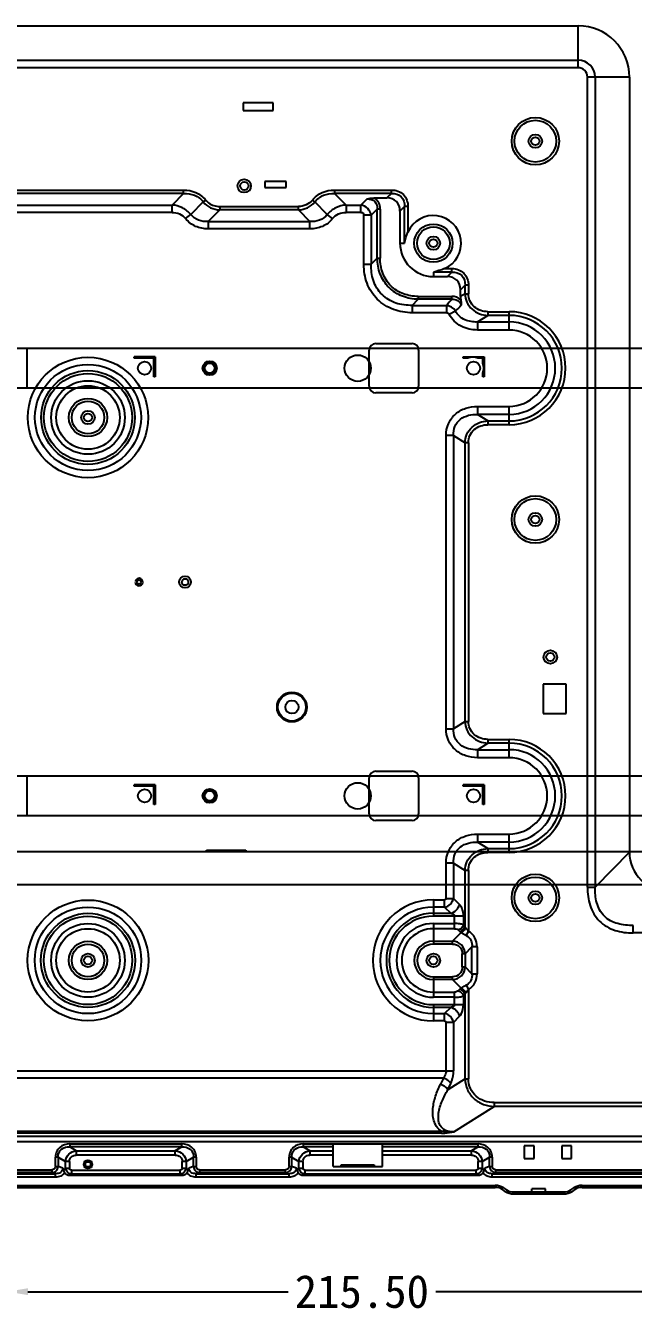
# Model space of a CAD drawing. Header units: millimetres. Extents: x 7835 to 8931, y -815 to 22.
# Drawn here: x 8412.4 to 8597, y -685 to -293.6 of the extents above; entities that cross this region are included whole.
import ezdxf

# ---------------------------------------------------------------- set-up
doc = ezdxf.new("R2010")
doc.units = ezdxf.units.MM
doc.header["$LTSCALE"] = 46.255
doc.header["$PDMODE"] = 3
doc.header["$PDSIZE"] = 0.3125
doc.layers.get('0').update_dxf_attribs({"linetype": 'CONTINUOUS'})
doc.layers.get('Defpoints').update_dxf_attribs({"linetype": 'CONTINUOUS'})
doc.styles.get("Standard").update_dxf_attribs({"font": 'simfang.ttf'})
doc.dimstyles.new('001', dxfattribs={"dimscale": 2.5, "dimtxt": 4, "dimasz": 2.5, "dimexe": 1, "dimexo": 1, "dimgap": 0.5, "dimtad": 0, "dimzin": 0, "dimdsep": 46, "dimtxsty": 'Standard', "dimcen": 0, "dimclrd": 2, "dimclre": 2, "dimclrt": 5, "dimadec": 0, "dimazin": 0, "dimtp": 0.01, "dimtm": 0.01, "dimtfac": 1, "dimtofl": 0, "dimtmove": 0, "dimatfit": 3, "dimldrblk": 'CLOSED', "dimfxl": 1, "dimtolj": 1, "dimtzin": 0, "dimarcsym": 0})

# ---------------------------------------------------------------- blocks, each defined once
blk = doc.blocks.new('A$C61f20c2e')
at = {"color": 3, "linetype": 'Continuous'}
for p, q in [((932.5, 13.5), (473.5, 13.5)), ((495.5, 1.5), (495.5, 13.5)), ((599.5, 2), (599.5, 13)), ((601.5, 15), (612.5, 15)), ((614.5, 13), (614.5, 2)), ((473.5, 1.5), (932, 1.5)), ((612.5, 0), (601.5, 0))]:
    blk.add_line(p, q, dxfattribs=at)
blk.add_circle((551, 7.5), 2.15, dxfattribs=at)
for centre, start, end in [((601.5, 13), 90, 180), ((612.5, 13), 0, 90), ((601.5, 2), 180, 270), ((612.5, 2), 270, 0)]:
    blk.add_arc(centre, 2, start, end, dxfattribs=at)
blk = doc.blocks.new('001')
at = {"color": 1, "linetype": 'Continuous'}
for p, q in [((7927.68, -110.82), (8838.88, -110.82)), ((7927.68, -120.82), (8838.88, -120.82))]:
    blk.add_line(p, q, dxfattribs=at)
blk = doc.blocks.new('*D431')
at = {"color": 2, "lineweight": -2, "transparency": 16777216}
for p, q in [((8406.78, -542.12), (8406.78, -680.92)), ((8622.28, -542.12), (8622.28, -680.92)), ((8413.03, -678.42), (8492.08, -678.42)), ((8616.03, -678.42), (8536.98, -678.42))]:
    blk.add_line(p, q, dxfattribs=at)
at = {"color": 2, "transparency": 16777216}
for points in [[(8413.03, -677.38), (8413.03, -679.46), (8406.78, -678.42)], [(8616.03, -677.38), (8616.03, -679.46), (8622.28, -678.42)]]:
    blk.add_solid(points, dxfattribs=at)
at = {"layer": 'Defpoints', "color": 0, "transparency": 16777216}
for p in [(8406.78, -539.62), (8622.28, -539.62), (8406.78, -678.42)]:
    blk.add_point(p, dxfattribs=at)
at = {"color": 5, "transparency": 16777216, "insert": (8514.53, -678.42), "char_height": 10, "attachment_point": 5}
blk.add_mtext('\\A1;215.50', dxfattribs=at)
blk = doc.blocks.new('_CLOSED')
at = {"color": 0, "linetype": 'ByBlock'}
for p, q in [((0, 0), (-1, 0.167)), ((-1, 0.167), (-1, -0.167)), ((-1, -0.167), (0, 0)), ((-1, 0), (0, 0))]:
    blk.add_line(p, q, dxfattribs=at)

msp = doc.modelspace()

# ---------------------------------------------------------------- linework, layer by layer
at = {"color": 7, "linetype": 'Continuous'}
for p, q in [((8186.275, -293.637), (8580.275, -293.637)), ((8580.275, -306.38), (8580.275, -293.637)), ((8186.275, -304.084), (8580.275, -304.084)), ((8580.275, -306.38), (8186.275, -306.38)), ((8595.858, -309.22), (8583.116, -309.22)), ((8583.116, -555.492), (8583.116, -309.224)), ((8585.411, -309.22), (8585.411, -555.492)), ((8595.858, -309.22), (8595.858, -544.871)), ((8487.575, -317.02), (8478.475, -317.02)), ((8478.475, -317.02), (8478.475, -319.42)), ((8478.475, -319.42), (8487.575, -319.42)), ((8487.575, -319.42), (8487.575, -317.02)), ((8306.217, -343.562), (8460.334, -343.562)), ((8460.334, -344.601), (8460.334, -343.562)), ((8491.525, -341.02), (8485.025, -341.02)), ((8485.025, -341.02), (8485.025, -342.82)), ((8485.025, -342.82), (8491.525, -342.82)), ((8491.525, -342.82), (8491.525, -341.02)), ((8506.217, -343.562), (8523.524, -343.562)), ((8506.217, -343.562), (8506.217, -344.601)), ((8523.524, -344.601), (8523.524, -343.562)), ((8460.334, -344.601), (8306.217, -344.601)), ((8309.738, -348.123), (8456.812, -348.123)), ((8460.334, -344.601), (8456.812, -348.123)), ((8456.812, -350.375), (8456.812, -348.123)), ((8466.33, -347.199), (8462.524, -351.005)), ((8466.33, -347.199), (8467.064, -346.624)), ((8500.221, -347.199), (8499.486, -346.624)), ((8504.027, -351.005), (8500.221, -347.199)), ((8523.524, -344.601), (8506.217, -344.601)), ((8509.738, -348.123), (8506.217, -344.601)), ((8509.738, -348.123), (8514.255, -348.123)), ((8509.738, -348.123), (8509.738, -350.375)), ((8516.102, -346.275), (8514.255, -348.123)), ((8514.255, -350.375), (8514.255, -348.123)), ((8518.29, -345.987), (8522.138, -345.987)), ((8523.524, -344.601), (8522.138, -345.987)), ((8456.812, -350.375), (8309.738, -350.375)), ((8460.933, -352.25), (8462.524, -351.005)), ((8467.8, -353.123), (8471.322, -349.601)), ((8471.322, -348.562), (8495.229, -348.562)), ((8471.322, -348.562), (8471.322, -349.601)), ((8495.229, -349.601), (8471.322, -349.601)), ((8495.229, -349.601), (8495.229, -348.562)), ((8495.229, -349.601), (8498.75, -353.123)), ((8505.618, -352.25), (8504.027, -351.005)), ((8514.255, -350.375), (8509.738, -350.375)), ((8517.372, -351.241), (8515.121, -351.241)), ((8515.121, -366.152), (8515.121, -351.241)), ((8517.372, -351.241), (8519.22, -349.393)), ((8517.372, -351.241), (8517.372, -366.152)), ((8520.086, -349.393), (8519.22, -349.393)), ((8519.22, -364.305), (8519.22, -349.393)), ((8520.086, -349.393), (8520.086, -364.305)), ((8526.122, -349.97), (8527.507, -348.585)), ((8526.122, -349.97), (8526.122, -359.72)), ((8528.547, -348.585), (8527.507, -348.585)), ((8527.507, -359.72), (8527.507, -348.585)), ((8528.547, -348.585), (8528.547, -356.375)), ((8467.8, -353.123), (8498.75, -353.123)), ((8467.8, -353.123), (8467.8, -355.375)), ((8498.75, -355.375), (8467.8, -355.375)), ((8498.75, -355.375), (8498.75, -353.123)), ((8526.122, -359.72), (8527.507, -359.72)), ((8515.121, -366.152), (8517.372, -366.152)), ((8519.22, -364.305), (8517.372, -366.152)), ((8519.22, -364.305), (8520.086, -364.305)), ((8539.62, -367.449), (8541.911, -367.449)), ((8541.911, -368.488), (8541.911, -367.449)), ((8541.911, -368.488), (8536.275, -368.488)), ((8536.275, -368.488), (8536.275, -369.873)), ((8536.275, -369.873), (8540.525, -369.873)), ((8541.911, -368.488), (8540.525, -369.873)), ((8544.509, -373.857), (8545.894, -372.472)), ((8544.509, -375.952), (8544.509, -373.857)), ((8545.894, -375.078), (8544.509, -375.952)), ((8546.933, -372.472), (8545.894, -372.472)), ((8545.894, -375.078), (8545.894, -372.472)), ((8545.894, -375.078), (8546.933, -375.078)), ((8546.933, -372.472), (8546.933, -375.078)), ((8529.843, -378.623), (8531.691, -376.775)), ((8529.843, -378.623), (8540.313, -378.623)), ((8529.843, -378.623), (8529.843, -380.875)), ((8531.691, -375.909), (8541.841, -375.909)), ((8531.691, -375.909), (8531.691, -376.775)), ((8541.841, -376.775), (8531.691, -376.775)), ((8540.313, -380.875), (8540.313, -378.623)), ((8541.841, -376.775), (8541.841, -375.909)), ((8540.313, -380.875), (8529.843, -380.875)), ((8541.077, -381.325), (8542.986, -380.337)), ((8549.693, -383.677), (8552.868, -381.675)), ((8552.868, -380.548), (8559.275, -380.548)), ((8552.868, -380.548), (8552.868, -381.675)), ((8559.275, -381.675), (8552.868, -381.675)), ((8559.275, -386.12), (8559.275, -380.548)), ((8549.693, -383.677), (8559.275, -383.677)), ((8549.693, -383.677), (8549.693, -386.12)), ((8559.275, -386.12), (8549.693, -386.12)), ((8451.675, -394.32), (8445.275, -394.32)), ((8445.275, -394.72), (8445.275, -394.32)), ((8451.275, -394.72), (8445.275, -394.72)), ((8451.275, -400.32), (8451.275, -394.32)), ((8451.675, -394.32), (8451.675, -400.32)), ((8545.275, -394.32), (8551.675, -394.32)), ((8545.275, -394.72), (8545.275, -394.32)), ((8546.748, -394.72), (8545.275, -394.72)), ((8551.275, -394.72), (8549.803, -394.72)), ((8551.275, -396.193), (8551.275, -394.32)), ((8551.675, -394.32), (8551.675, -400.32)), ((8451.675, -400.32), (8451.275, -400.32)), ((8551.275, -400.32), (8551.275, -399.247)), ((8551.675, -400.32), (8551.275, -400.32)), ((8549.693, -409.319), (8559.275, -409.319)), ((8549.693, -409.319), (8549.693, -411.763)), ((8559.275, -414.892), (8559.275, -409.319)), ((8559.275, -411.763), (8549.693, -411.763)), ((8552.868, -413.764), (8549.693, -411.763)), ((8552.868, -413.764), (8559.275, -413.764)), ((8552.868, -413.764), (8552.868, -414.892)), ((8542.372, -418.141), (8540.121, -418.141)), ((8540.121, -507.298), (8540.121, -418.141)), ((8542.372, -418.141), (8545.894, -420.362)), ((8542.372, -418.141), (8542.372, -507.298)), ((8559.275, -414.892), (8552.868, -414.892)), ((8546.933, -420.362), (8545.894, -420.362)), ((8545.894, -505.078), (8545.894, -420.362)), ((8546.933, -420.362), (8546.933, -505.078)), ((8576.625, -493.72), (8569.625, -493.72)), ((8569.625, -493.72), (8569.625, -502.72)), ((8576.625, -502.72), (8576.625, -493.72)), ((8569.625, -502.72), (8576.625, -502.72)), ((8540.121, -507.298), (8542.372, -507.298)), ((8545.894, -505.078), (8542.372, -507.298)), ((8545.894, -505.078), (8546.933, -505.078)), ((8549.693, -513.677), (8552.868, -511.675)), ((8552.868, -510.548), (8559.275, -510.548)), ((8552.868, -510.548), (8552.868, -511.675)), ((8559.275, -511.675), (8552.868, -511.675)), ((8559.275, -516.12), (8559.275, -510.548)), ((8549.693, -513.677), (8559.275, -513.677)), ((8549.693, -513.677), (8549.693, -516.12)), ((8559.275, -516.12), (8549.693, -516.12)), ((8451.675, -524.32), (8445.275, -524.32)), ((8445.275, -524.72), (8445.275, -524.32)), ((8451.275, -530.32), (8451.275, -524.32)), ((8451.675, -524.32), (8451.675, -530.32)), ((8551.675, -524.32), (8545.275, -524.32)), ((8545.275, -524.72), (8545.275, -524.32)), ((8551.275, -530.32), (8551.275, -524.32)), ((8551.675, -524.32), (8551.675, -530.32)), ((8451.275, -524.72), (8445.275, -524.72)), ((8551.275, -524.72), (8545.275, -524.72)), ((8451.675, -530.32), (8451.275, -530.32)), ((8551.675, -530.32), (8551.275, -530.32)), ((8549.693, -539.319), (8559.275, -539.319)), ((8549.693, -539.319), (8549.693, -541.763)), ((8559.275, -544.892), (8559.275, -539.319)), ((8559.275, -541.763), (8549.693, -541.763)), ((8552.868, -543.764), (8549.693, -541.763)), ((8552.868, -543.764), (8559.275, -543.764)), ((8552.868, -543.764), (8552.868, -544.892)), ((8467.275, -544.22), (8479.275, -544.22)), ((8467.275, -544.62), (8467.275, -544.22)), ((8479.275, -544.62), (8467.275, -544.62)), ((8479.275, -544.22), (8479.275, -544.62)), ((8559.275, -544.892), (8552.868, -544.892)), ((8595.858, -544.871), (8585.411, -555.492)), ((8542.372, -548.141), (8540.121, -548.141)), ((8540.121, -558.882), (8540.121, -548.141)), ((8542.372, -548.141), (8545.894, -550.362)), ((8542.372, -548.141), (8542.372, -558.882)), ((8546.933, -550.362), (8545.894, -550.362)), ((8545.894, -567.393), (8545.894, -550.362)), ((8546.933, -550.362), (8546.933, -568.915)), ((8583.116, -555.492), (8585.411, -555.492)), ((8536.275, -559.315), (8539.688, -559.315)), ((8536.275, -559.315), (8536.275, -564.28)), ((8539.688, -561.567), (8539.688, -559.315)), ((8540.121, -558.882), (8542.372, -558.882)), ((8544.22, -560.73), (8542.372, -558.882)), ((8539.688, -561.567), (8536.275, -561.567)), ((8536.275, -563.414), (8541.535, -563.414)), ((8539.688, -561.567), (8541.535, -563.414)), ((8545.403, -564.28), (8536.275, -564.28)), ((8536.275, -566.527), (8542.719, -566.527)), ((8536.275, -566.527), (8536.275, -572.762)), ((8542.719, -568.086), (8542.719, -564.28)), ((8545.403, -564.28), (8545.403, -566.902)), ((8545.894, -567.393), (8545.403, -566.902)), ((8597.029, -569.38), (8597.029, -567.084)), ((8542.719, -568.086), (8536.275, -568.086)), ((8544.746, -569.271), (8542.12, -571.896)), ((8543.845, -568.461), (8544.335, -568.952)), ((8546.26, -570.163), (8546.933, -568.915)), ((8762.794, -569.38), (8597.029, -569.379)), ((8536.275, -571.896), (8542.12, -571.896)), ((8542.12, -572.762), (8536.275, -572.762)), ((8542.12, -572.762), (8542.12, -571.896)), ((8545.931, -575.707), (8548.009, -573.628)), ((8549.568, -573.628), (8548.009, -573.628)), ((8548.009, -581.811), (8548.009, -573.628)), ((8549.568, -573.628), (8549.568, -581.811)), ((8545.931, -575.707), (8545.065, -575.707)), ((8545.065, -579.733), (8545.065, -575.707)), ((8545.931, -575.707), (8545.931, -579.733)), ((8536.275, -582.677), (8542.12, -582.677)), ((8536.275, -582.677), (8536.275, -588.913)), ((8542.12, -583.543), (8542.12, -582.677)), ((8545.065, -579.733), (8545.931, -579.733)), ((8548.009, -581.811), (8545.931, -579.733)), ((8548.009, -581.811), (8549.568, -581.811)), ((8542.12, -583.543), (8536.275, -583.543)), ((8542.12, -583.543), (8544.746, -586.169)), ((8544.335, -586.488), (8543.845, -586.979)), ((8546.26, -585.277), (8546.933, -586.525)), ((8546.933, -586.525), (8546.933, -613.726)), ((8536.275, -587.354), (8542.719, -587.354)), ((8542.719, -588.913), (8536.275, -588.913)), ((8542.719, -591.159), (8542.719, -587.354)), ((8545.403, -588.537), (8545.894, -588.047)), ((8545.403, -588.537), (8545.403, -591.159)), ((8545.894, -613.726), (8545.894, -588.047)), ((8536.275, -591.159), (8545.403, -591.159)), ((8536.275, -591.159), (8536.275, -596.125)), ((8541.535, -592.025), (8536.275, -592.025)), ((8536.275, -593.873), (8539.688, -593.873)), ((8541.535, -592.025), (8539.688, -593.873)), ((8539.688, -596.125), (8539.688, -593.873)), ((8542.372, -596.558), (8544.22, -594.71)), ((8539.688, -596.125), (8536.275, -596.125)), ((8542.372, -596.558), (8540.121, -596.558)), ((8540.121, -611.305), (8540.121, -596.558)), ((8542.372, -596.558), (8542.372, -611.305)), ((8394.547, -611.305), (8542.372, -611.305)), ((8539.31, -613.491), (8397.609, -613.491)), ((8539.31, -613.491), (8538.407, -615.355)), ((8545.894, -613.726), (8540.659, -617.026)), ((8545.894, -613.726), (8546.933, -613.726)), ((8540.659, -617.026), (8541.562, -615.162)), ((8542.511, -629.824), (8554.783, -622.087)), ((8554.783, -620.959), (8616.088, -620.959)), ((8554.783, -620.959), (8554.783, -622.087)), ((8616.088, -622.087), (8554.783, -622.087)), ((8302.046, -629.651), (8538.771, -629.651)), ((8538.771, -630.245), (8538.771, -629.651)), ((7964.223, -631.196), (8802.328, -631.196)), ((8802.328, -632.887), (7964.223, -632.887)), ((8538.771, -630.245), (8302.046, -630.245)), ((8425.717, -633.518), (8459.834, -633.518)), ((8425.717, -633.518), (8425.717, -634.363)), ((8459.834, -634.363), (8459.834, -633.518)), ((8496.717, -633.518), (8505.775, -633.469)), ((8496.717, -633.518), (8496.717, -634.363)), ((8505.775, -640.42), (8505.775, -633.42)), ((8505.775, -633.469), (8549.834, -633.518)), ((8520.775, -640.42), (8520.775, -633.42)), ((8549.834, -634.363), (8549.834, -633.518)), ((8422.189, -637.487), (8421.409, -637.487)), ((8421.409, -640.417), (8421.409, -637.487)), ((8422.189, -637.487), (8424.412, -638.889)), ((8422.189, -637.487), (8422.189, -640.417)), ((8459.834, -634.363), (8425.717, -634.363)), ((8427.73, -635.632), (8425.717, -634.363)), ((8427.73, -635.632), (8457.821, -635.632)), ((8427.73, -635.632), (8427.73, -636.948)), ((8457.821, -636.948), (8427.73, -636.948)), ((8459.834, -634.363), (8457.821, -635.632)), ((8457.821, -636.948), (8457.821, -635.632)), ((8461.139, -638.889), (8463.362, -637.487)), ((8464.141, -637.487), (8463.362, -637.487)), ((8463.362, -640.417), (8463.362, -637.487)), ((8464.141, -637.487), (8464.141, -640.417)), ((8493.189, -637.487), (8492.409, -637.487)), ((8492.409, -640.417), (8492.409, -637.487)), ((8493.189, -637.487), (8495.412, -638.889)), ((8493.189, -637.487), (8493.189, -640.417)), ((8505.775, -634.363), (8496.717, -634.363)), ((8498.73, -635.632), (8496.717, -634.363)), ((8498.73, -635.632), (8505.775, -635.632)), ((8498.73, -635.632), (8498.73, -636.948)), ((8505.775, -636.948), (8498.73, -636.948)), ((8549.834, -634.363), (8520.775, -634.363)), ((8520.775, -635.632), (8547.821, -635.632)), ((8547.821, -636.948), (8520.775, -636.948)), ((8549.834, -634.363), (8547.821, -635.632)), ((8547.821, -636.948), (8547.821, -635.632)), ((8551.139, -638.889), (8553.362, -637.487)), ((8554.141, -637.487), (8553.362, -637.487)), ((8553.362, -640.417), (8553.362, -637.487)), ((8554.141, -637.487), (8554.141, -640.417)), ((8566.875, -634.14), (8563.875, -634.14)), ((8563.875, -634.14), (8563.875, -637.94)), ((8566.875, -637.94), (8566.875, -634.14)), ((8578.275, -634.14), (8575.275, -634.14)), ((8575.275, -634.14), (8575.275, -637.94)), ((8578.275, -637.94), (8578.275, -634.14)), ((8346.196, -641.344), (8420.355, -641.344)), ((8420.355, -642.23), (8420.355, -641.344)), ((8421.409, -640.417), (8422.189, -640.417)), ((8423.632, -640.858), (8422.189, -640.417)), ((8424.412, -640.852), (8423.815, -641.448)), ((8425.624, -638.889), (8424.412, -638.889)), ((8424.412, -640.852), (8424.412, -638.889)), ((8424.412, -640.852), (8425.624, -640.852)), ((8425.624, -638.889), (8425.624, -640.852)), ((8426.23, -641.458), (8459.321, -641.458)), ((8426.23, -641.458), (8426.23, -642.67)), ((8459.321, -642.67), (8459.321, -641.458)), ((8461.139, -638.889), (8459.927, -638.889)), ((8459.927, -640.852), (8459.927, -638.889)), ((8459.927, -640.852), (8461.139, -640.852)), ((8461.139, -638.889), (8461.139, -640.852)), ((8461.736, -641.448), (8461.139, -640.852)), ((8463.362, -640.417), (8461.919, -640.858)), ((8463.362, -640.417), (8464.141, -640.417)), ((8465.196, -641.344), (8491.355, -641.344)), ((8465.196, -641.344), (8465.196, -642.23)), ((8491.355, -642.23), (8491.355, -641.344)), ((8492.409, -640.417), (8493.189, -640.417)), ((8494.632, -640.858), (8493.189, -640.417)), ((8495.412, -640.852), (8494.815, -641.448)), ((8496.624, -638.889), (8495.412, -638.889)), ((8495.412, -640.852), (8495.412, -638.889)), ((8495.412, -640.852), (8496.624, -640.852)), ((8496.624, -638.889), (8496.624, -640.852)), ((8497.23, -641.458), (8549.321, -641.458)), ((8497.23, -641.458), (8497.23, -642.67)), ((8505.775, -640.42), (8520.775, -640.42)), ((8508.275, -639.82), (8518.275, -639.82)), ((8508.275, -640.42), (8508.275, -639.82)), ((8509.275, -639.82), (8509.275, -640.42)), ((8517.275, -640.42), (8517.275, -639.82)), ((8518.275, -639.82), (8518.275, -640.42)), ((8549.321, -642.67), (8549.321, -641.458)), ((8551.139, -638.889), (8549.927, -638.889)), ((8549.927, -640.852), (8549.927, -638.889)), ((8549.927, -640.852), (8551.139, -640.852)), ((8551.139, -638.889), (8551.139, -640.852)), ((8551.736, -641.448), (8551.139, -640.852)), ((8553.362, -640.417), (8551.919, -640.858)), ((8553.362, -640.417), (8554.141, -640.417)), ((8555.196, -641.344), (8616.355, -641.344)), ((8555.196, -641.344), (8555.196, -642.23)), ((8563.875, -637.94), (8566.875, -637.94)), ((8575.275, -637.94), (8578.275, -637.94)), ((8345.129, -642.556), (8421.421, -642.556)), ((8421.422, -643.639), (8345.129, -643.639)), ((8420.355, -642.23), (8346.196, -642.23)), ((8420.355, -642.23), (8421.421, -642.556)), ((8421.422, -643.639), (8421.422, -642.556)), ((8425.768, -643.132), (8426.23, -642.67)), ((8459.782, -643.132), (8425.768, -643.132)), ((8459.321, -642.67), (8426.23, -642.67)), ((8459.321, -642.67), (8459.782, -643.132)), ((8464.129, -642.556), (8465.196, -642.23)), ((8464.129, -642.556), (8492.421, -642.556)), ((8464.129, -643.639), (8464.129, -642.556)), ((8492.422, -643.639), (8464.129, -643.639)), ((8491.355, -642.23), (8465.196, -642.23)), ((8491.355, -642.23), (8492.421, -642.556)), ((8492.422, -643.639), (8492.422, -642.556)), ((8496.768, -643.132), (8497.23, -642.67)), ((8549.782, -643.132), (8496.768, -643.132)), ((8549.321, -642.67), (8497.23, -642.67)), ((8549.321, -642.67), (8549.782, -643.132)), ((8554.129, -642.556), (8555.196, -642.23)), ((8554.129, -642.556), (8617.421, -642.556)), ((8554.129, -643.639), (8554.129, -642.556)), ((8617.422, -643.639), (8554.129, -643.639)), ((8616.355, -642.23), (8555.196, -642.23)), ((8396.487, -646.12), (8555.064, -646.12)), ((8396.487, -646.72), (8555.064, -646.72)), ((8413.775, -646.72), (8413.775, -646.12)), ((8415.275, -646.12), (8415.275, -646.72)), ((8425.907, -646.72), (8425.907, -646.12)), ((8426.892, -646.12), (8426.892, -646.72)), ((8427.13, -646.72), (8427.13, -646.12)), ((8428.115, -646.12), (8428.115, -646.72)), ((8429.436, -646.72), (8429.436, -646.12)), ((8430.421, -646.12), (8430.421, -646.72)), ((8430.659, -646.72), (8430.659, -646.12)), ((8431.644, -646.12), (8431.644, -646.72)), ((8534.907, -646.72), (8534.907, -646.12)), ((8535.892, -646.12), (8535.892, -646.72)), ((8536.13, -646.72), (8536.13, -646.12)), ((8537.115, -646.12), (8537.115, -646.72)), ((8538.436, -646.72), (8538.436, -646.12)), ((8539.421, -646.12), (8539.421, -646.72)), ((8539.659, -646.72), (8539.659, -646.12)), ((8540.644, -646.12), (8540.644, -646.72)), ((8541.275, -646.72), (8541.275, -646.12)), ((8542.775, -646.12), (8542.775, -646.72)), ((8551.822, -646.72), (8551.822, -646.12)), ((8553.943, -646.12), (8553.943, -646.72)), ((8554.186, -646.72), (8554.186, -646.12)), ((8556.307, -646.291), (8556.307, -646.918)), ((8558.117, -647.947), (8557.283, -647.392)), ((8557.616, -646.892), (8558.449, -647.448)), ((8559.426, -648.549), (8559.426, -647.922)), ((8560.668, -648.12), (8575.883, -648.12)), ((8560.668, -648.72), (8575.883, -648.72)), ((8561.547, -648.12), (8561.547, -648.72)), ((8561.79, -648.72), (8561.79, -648.12)), ((8563.911, -648.12), (8563.911, -648.72)), ((8570.325, -647.12), (8566.225, -647.12)), ((8566.225, -648.12), (8566.225, -647.12)), ((8570.325, -648.12), (8570.325, -647.12)), ((8572.64, -648.72), (8572.64, -648.12)), ((8574.761, -648.12), (8574.761, -648.72)), ((8575.004, -648.72), (8575.004, -648.12)), ((8577.125, -647.922), (8577.125, -648.549)), ((8578.101, -647.448), (8578.935, -646.892)), ((8579.268, -647.392), (8578.434, -647.947)), ((8580.244, -646.918), (8580.244, -646.291)), ((8581.487, -646.12), (8725.064, -646.12)), ((8581.487, -646.72), (8725.064, -646.72)), ((8582.365, -646.12), (8582.365, -646.72)), ((8582.608, -646.72), (8582.608, -646.12)), ((8584.729, -646.12), (8584.729, -646.72)), ((8596.775, -646.72), (8596.775, -646.12))]:
    msp.add_line(p, q, dxfattribs=at)
for centre, radius in [((8567.275, -328.72), 7.204), ((8567.275, -328.72), 6.338), ((8567.275, -328.72), 2.05), ((8567.275, -328.72), 1.25), ((8478.775, -342.32), 2.05), ((8478.775, -342.32), 1.25), ((8536.275, -359.72), 5.823), ((8536.275, -359.72), 4.957), ((8536.275, -359.71), 2.05), ((8536.275, -359.71), 1.25), ((8431.275, -412.71), 18.292), ((8513.275, -397.72), 4), ((8431.275, -412.71), 16.127), ((8431.275, -412.71), 14.251), ((8468.275, -397.72), 2), ((8468.275, -397.72), 1.5), ((8431.275, -412.71), 13.384), ((8431.275, -412.71), 11.193), ((8431.275, -412.71), 9.634), ((8431.275, -412.71), 5.823), ((8431.275, -412.71), 4.957), ((8431.275, -412.71), 2.05), ((8431.275, -412.71), 1.25), ((8567.275, -443.72), 7.204), ((8567.275, -443.72), 6.338), ((8567.275, -443.72), 2.05), ((8567.275, -443.72), 1.25), ((8460.775, -462.72), 1.8), ((8460.775, -462.72), 1), ((8446.775, -462.72), 0.65), ((8571.825, -485.52), 2.05), ((8571.825, -485.52), 1.25), ((8493.275, -500.72), 4.539), ((8493.275, -500.72), 4.25), ((8493.275, -500.72), 2), ((8513.275, -527.72), 4), ((8468.275, -527.72), 2), ((8468.275, -527.72), 1.5), ((8567.275, -558.72), 7.204), ((8567.275, -558.72), 6.338), ((8431.275, -577.72), 18.347), ((8567.275, -558.72), 2.05), ((8567.275, -558.72), 1.25), ((8431.275, -577.72), 16.182), ((8431.275, -577.72), 14.306), ((8431.275, -577.72), 13.439), ((8431.275, -577.72), 11.193), ((8431.275, -577.72), 9.634), ((8431.275, -577.72), 5.823), ((8431.275, -577.72), 4.957), ((8431.275, -577.72), 2.05), ((8431.275, -577.72), 1.25), ((8536.275, -577.72), 2.05), ((8536.275, -577.72), 1.25), ((8431.275, -639.72), 1.3), ((8431.275, -639.72), 0.8)]:
    msp.add_circle(centre, radius, dxfattribs=at)
at = {"color": 7, "true_color": 0xffffff}
for centre in [(8448.475, -397.72), (8548.475, -397.72), (8448.475, -527.72), (8548.475, -527.72)]:
    msp.add_circle(centre, 2, dxfattribs=at)
at = {"color": 7, "linetype": 'Continuous'}
for centre, radius, start, end in [((8580.275, -309.22), 15.583, 0, 90), ((8580.275, -309.22), 5.136, 0, 90), ((8580.275, -309.22), 2.839, 359.91418, 90), ((8536.275, -359.72), 8.422, 293.40322, 156.59678), ((8536.275, -359.72), 10.154, 180, 270), ((8624.764, -446.91), 108.606, 139.77612, 141.04096), ((8655.98, -492.55), 159.246, 134.31288, 135.19869), ((8551.34, -375.957), 6.831, 179.95762, 188.27448), ((8559.275, -397.72), 17.172, 270, 90), ((8559.275, -397.72), 16.045, 270, 90), ((8559.275, -397.72), 14.043, 270, 90), ((8559.275, -397.72), 11.6, 270, 90), ((8548.275, -397.72), 3.366, 63.02226, 116.97774), ((8548.275, -397.72), 3.366, 333.02226, 26.97774), ((8446.775, -462.72), 1.15, 180, 171.52174), ((8559.275, -527.72), 17.172, 270, 90), ((8559.275, -527.72), 16.045, 270, 90), ((8559.275, -527.72), 14.043, 270, 90), ((8559.275, -527.72), 11.6, 270, 90), ((8607.65, -544.852), 11.79, 180.09174, 271.84272), ((8536.275, -577.72), 18.405, 90, 270), ((8536.275, -577.72), 16.153, 90, 270), ((8536.275, -577.72), 14.306, 90, 270), ((8536.275, -577.72), 13.439, 90, 270), ((8536.275, -577.72), 11.193, 90, 270), ((8536.275, -577.72), 9.634, 90, 270), ((8536.275, -577.72), 5.823, 90, 270), ((8536.275, -577.72), 4.957, 90, 270), ((8555.064, -650.72), 4.6, 56.30993, 90), ((8555.064, -650.72), 4, 56.30993, 90), ((8560.668, -644.12), 4.6, 236.30993, 270), ((8560.668, -644.12), 4, 236.30993, 270), ((8575.883, -644.12), 4, 270, 303.69007), ((8575.883, -644.12), 4.6, 270, 303.69007), ((8581.487, -650.72), 4.6, 90, 123.69007), ((8581.487, -650.72), 4, 90, 123.69007)]:
    msp.add_arc(centre, radius, start, end, dxfattribs=at)
for centre, major_axis, start_param, end_param in [((8520.81, -351.298), (-4.199, -4.199), 2.4825346, 3.8006507), ((8539.197, -375.185), (4.199, 4.199), -0.659058, 0.659058)]:
    msp.add_ellipse(centre, major_axis=major_axis, ratio=0.7745967, start_param=start_param, end_param=end_param, dxfattribs=at)
for points, knots in [([(8460.334, -343.562), (8461.602, -343.562), (8464.174, -344.02), (8466.286, -345.629), (8467.064, -346.624)], [0, 0, 0, 0, 0.5007482, 1, 1, 1, 1]), ([(8499.486, -346.624), (8500.275, -345.636), (8502.369, -343.992), (8504.95, -343.598), (8506.217, -343.562)], [0, 0, 0, 0, 0.4993812, 1, 1, 1, 1]), ([(8523.524, -343.562), (8524.818, -343.562), (8527.606, -344.504), (8528.547, -347.291), (8528.547, -348.585)], [0, 0, 0, 0, 0.5001328, 1, 1, 1, 1]), ([(8462.524, -351.005), (8461.839, -350.156), (8460.075, -348.744), (8457.899, -348.193), (8456.812, -348.123)], [0, 0, 0, 0, 0.5005716, 1, 1, 1, 1]), ([(8460.334, -344.601), (8461.457, -344.571), (8463.748, -344.902), (8465.647, -346.313), (8466.33, -347.199)], [0, 0, 0, 0, 0.5008124, 1, 1, 1, 1]), ([(8466.33, -347.199), (8466.913, -347.943), (8468.475, -349.145), (8470.377, -349.577), (8471.322, -349.601)], [0, 0, 0, 0, 0.4998693, 1, 1, 1, 1]), ([(8467.064, -346.624), (8467.308, -346.945), (8468.457, -348.069), (8470.133, -348.586), (8471.322, -348.562)], [0, 0, 0, 0, 0.2528662, 1, 1, 1, 1]), ([(8499.486, -346.624), (8498.994, -347.254), (8497.658, -348.273), (8496.03, -348.562), (8495.229, -348.562)], [0, 0, 0, 0, 0.4993429, 1, 1, 1, 1]), ([(8495.229, -349.601), (8496.174, -349.569), (8498.08, -349.155), (8499.632, -347.939), (8500.221, -347.199)], [0, 0, 0, 0, 0.5001831, 1, 1, 1, 1]), ([(8500.221, -347.199), (8500.904, -346.313), (8502.803, -344.902), (8505.094, -344.571), (8506.217, -344.601)], [0, 0, 0, 0, 0.4991249, 1, 1, 1, 1]), ([(8509.738, -348.123), (8508.652, -348.193), (8506.476, -348.744), (8504.712, -350.156), (8504.027, -351.005)], [0, 0, 0, 0, 0.4994355, 1, 1, 1, 1]), ([(8517.372, -351.241), (8517.248, -350.481), (8516.475, -349.02), (8515.015, -348.251), (8514.255, -348.123)], [0, 0, 0, 0, 0.4997367, 1, 1, 1, 1]), ([(8516.102, -346.275), (8516.276, -346.235), (8516.996, -346.081), (8517.732, -345.987), (8518.29, -345.987)], [0, 0, 0, 0, 0.2426625, 1, 1, 1, 1]), ([(8516.102, -346.275), (8516.92, -346.232), (8518.76, -346.735), (8519.263, -348.576), (8519.22, -349.393)], [0, 0, 0, 0, 0.499993, 1, 1, 1, 1]), ([(8520.086, -349.393), (8520.086, -348.728), (8519.814, -347.368), (8518.858, -346.33), (8518.29, -345.987)], [0, 0, 0, 0, 0.5008468, 1, 1, 1, 1]), ([(8523.524, -344.601), (8524.567, -344.549), (8526.911, -345.198), (8527.559, -347.541), (8527.507, -348.585)], [0, 0, 0, 0, 0.4999934, 1, 1, 1, 1]), ([(8456.812, -350.375), (8457.588, -350.375), (8459.163, -350.654), (8460.456, -351.64), (8460.933, -352.25)], [0, 0, 0, 0, 0.5005934, 1, 1, 1, 1]), ([(8467.8, -353.123), (8466.823, -353.187), (8464.811, -352.995), (8463.113, -351.785), (8462.524, -351.005)], [0, 0, 0, 0, 0.5005952, 1, 1, 1, 1]), ([(8504.027, -351.005), (8503.438, -351.785), (8501.74, -352.995), (8499.727, -353.187), (8498.75, -353.123)], [0, 0, 0, 0, 0.4996314, 1, 1, 1, 1]), ([(8505.618, -352.25), (8506.095, -351.64), (8507.387, -350.655), (8508.962, -350.375), (8509.738, -350.375)], [0, 0, 0, 0, 0.4992871, 1, 1, 1, 1]), ([(8514.255, -350.375), (8514.478, -350.375), (8514.957, -350.538), (8515.121, -351.018), (8515.121, -351.241)], [0, 0, 0, 0, 0.5000183, 1, 1, 1, 1]), ([(8467.8, -355.375), (8466.507, -355.374), (8463.882, -354.908), (8461.728, -353.265), (8460.933, -352.25)], [0, 0, 0, 0, 0.5006653, 1, 1, 1, 1]), ([(8505.618, -352.25), (8504.823, -353.265), (8502.668, -354.907), (8500.044, -355.375), (8498.75, -355.375)], [0, 0, 0, 0, 0.4992931, 1, 1, 1, 1]), ([(8529.843, -380.875), (8527.906, -380.874), (8523.989, -380.257), (8518.916, -377.076), (8515.737, -372.003), (8515.121, -368.088), (8515.121, -366.152)], [0, 0, 0, 0, 0.2503231, 0.5001068, 0.7498434, 1, 1, 1, 1]), ([(8529.843, -378.623), (8528.181, -378.681), (8524.798, -378.287), (8520.357, -375.638), (8517.709, -371.197), (8517.315, -367.814), (8517.372, -366.152)], [0, 0, 0, 0, 0.2502817, 0.4999991, 0.7497165, 1, 1, 1, 1]), ([(8531.691, -376.775), (8530.059, -376.752), (8526.768, -376.18), (8522.523, -373.471), (8519.815, -369.226), (8519.243, -365.936), (8519.22, -364.305)], [0, 0, 0, 0, 0.2502135, 0.5000808, 0.7498276, 1, 1, 1, 1]), ([(8531.691, -375.909), (8530.164, -375.909), (8527.077, -375.423), (8523.077, -372.918), (8520.573, -368.918), (8520.086, -365.831), (8520.086, -364.305)], [0, 0, 0, 0, 0.2502712, 0.4999996, 0.7497274, 1, 1, 1, 1]), ([(8541.911, -367.449), (8543.205, -367.449), (8545.993, -368.39), (8546.933, -371.178), (8546.933, -372.472)], [0, 0, 0, 0, 0.5000945, 1, 1, 1, 1]), ([(8541.911, -368.488), (8542.954, -368.436), (8545.297, -369.085), (8545.946, -371.428), (8545.894, -372.472)], [0, 0, 0, 0, 0.4999945, 1, 1, 1, 1]), ([(8545.894, -375.078), (8545.915, -375.96), (8546.296, -377.738), (8547.89, -379.942), (8550.215, -381.333), (8551.987, -381.654), (8552.868, -381.675)], [0, 0, 0, 0, 0.2500766, 0.5000976, 0.750119, 1, 1, 1, 1]), ([(8552.868, -380.548), (8551.397, -380.548), (8549.029, -379.81), (8547.231, -377.34), (8546.934, -375.825), (8546.933, -375.078)], [0, 0, 0, 0, 0.4963605, 0.7480733, 1, 1, 1, 1]), ([(8541.841, -376.775), (8542.444, -376.744), (8543.716, -376.996), (8544.534, -378.036), (8544.734, -378.603)], [0, 0, 0, 0, 0.5007285, 1, 1, 1, 1]), ([(8544.58, -376.94), (8544.601, -377.083), (8544.671, -377.636), (8544.709, -378.192), (8544.734, -378.603)], [0, 0, 0, 0, 0.2597889, 1, 1, 1, 1]), ([(8549.693, -386.12), (8547.981, -386.12), (8544.485, -385.399), (8541.859, -382.838), (8541.077, -381.325)], [0, 0, 0, 0, 0.5012731, 1, 1, 1, 1]), ([(8549.693, -383.677), (8548.389, -383.738), (8545.7, -383.389), (8543.573, -381.498), (8542.986, -380.337)], [0, 0, 0, 0, 0.5008741, 1, 1, 1, 1]), ([(8540.121, -418.141), (8540.121, -416.936), (8540.595, -414.49), (8542.81, -411.485), (8546.052, -409.681), (8548.486, -409.319), (8549.693, -409.319)], [0, 0, 0, 0, 0.2499757, 0.4996823, 0.7496267, 1, 1, 1, 1]), ([(8542.372, -418.141), (8542.328, -417.227), (8542.613, -415.341), (8544.92, -412.34), (8547.894, -411.679), (8549.693, -411.763)], [0, 0, 0, 0, 0.2520516, 0.5040427, 1, 1, 1, 1]), ([(8545.894, -420.362), (8545.915, -419.48), (8546.295, -417.702), (8547.89, -415.499), (8550.215, -414.107), (8551.987, -413.786), (8552.868, -413.764)], [0, 0, 0, 0, 0.250071, 0.5000057, 0.7499626, 1, 1, 1, 1]), ([(8546.933, -420.362), (8546.934, -419.614), (8547.23, -418.098), (8549.031, -415.631), (8551.397, -414.892), (8552.868, -414.892)], [0, 0, 0, 0, 0.2520438, 0.5038122, 1, 1, 1, 1]), ([(8549.693, -516.12), (8548.487, -516.12), (8546.052, -515.758), (8542.81, -513.955), (8540.594, -510.95), (8540.121, -508.503), (8540.121, -507.298)], [0, 0, 0, 0, 0.2502796, 0.5003499, 0.7500362, 1, 1, 1, 1]), ([(8549.693, -513.677), (8547.895, -513.761), (8544.923, -513.099), (8542.613, -510.101), (8542.328, -508.213), (8542.372, -507.298)], [0, 0, 0, 0, 0.495699, 0.747802, 1, 1, 1, 1]), ([(8545.894, -505.078), (8545.915, -505.96), (8546.296, -507.738), (8547.89, -509.942), (8550.215, -511.333), (8551.987, -511.654), (8552.868, -511.675)], [0, 0, 0, 0, 0.2500766, 0.5000976, 0.750119, 1, 1, 1, 1]), ([(8552.868, -510.548), (8551.397, -510.548), (8549.029, -509.81), (8547.231, -507.34), (8546.934, -505.825), (8546.933, -505.078)], [0, 0, 0, 0, 0.4963605, 0.7480733, 1, 1, 1, 1]), ([(8540.121, -548.141), (8540.121, -546.936), (8540.595, -544.49), (8542.81, -541.485), (8546.052, -539.681), (8548.486, -539.319), (8549.693, -539.319)], [0, 0, 0, 0, 0.2499757, 0.4996823, 0.7496267, 1, 1, 1, 1]), ([(8542.372, -548.141), (8542.328, -547.227), (8542.613, -545.341), (8544.92, -542.34), (8547.894, -541.679), (8549.693, -541.763)], [0, 0, 0, 0, 0.2520516, 0.5040427, 1, 1, 1, 1]), ([(8545.894, -550.362), (8545.915, -549.48), (8546.295, -547.702), (8547.89, -545.499), (8550.215, -544.107), (8551.987, -543.786), (8552.868, -543.764)], [0, 0, 0, 0, 0.250071, 0.5000057, 0.7499626, 1, 1, 1, 1]), ([(8546.933, -550.362), (8546.934, -549.614), (8547.23, -548.098), (8549.031, -545.631), (8551.397, -544.892), (8552.868, -544.892)], [0, 0, 0, 0, 0.2520438, 0.5038122, 1, 1, 1, 1]), ([(8583.116, -555.492), (8583.116, -557.349), (8583.535, -561.091), (8586.376, -566.138), (8591.43, -568.963), (8595.172, -569.379), (8597.029, -569.379)], [0, 0, 0, 0, 0.2506601, 0.4999885, 0.7493273, 1, 1, 1, 1]), ([(8597.029, -567.082), (8595.457, -567.116), (8593.061, -566.912), (8590.089, -565.788), (8588.16, -564.357), (8586.72, -562.433), (8585.589, -559.462), (8585.378, -557.064), (8585.414, -555.492)], [0, 0, 0, 0, 0.2494944, 0.3745432, 0.4999333, 0.625119, 0.750464, 1, 1, 1, 1]), ([(8540.121, -558.882), (8540.121, -558.994), (8540.039, -559.234), (8539.799, -559.315), (8539.688, -559.315)], [0, 0, 0, 0, 0.4999326, 1, 1, 1, 1]), ([(8539.688, -561.567), (8540.334, -561.439), (8541.559, -560.753), (8542.243, -559.529), (8542.372, -558.882)], [0, 0, 0, 0, 0.4997604, 1, 1, 1, 1]), ([(8541.535, -563.414), (8541.658, -563.444), (8542.113, -563.574), (8542.719, -563.909), (8542.719, -564.28)], [0, 0, 0, 0, 0.254146, 1, 1, 1, 1]), ([(8545.403, -564.28), (8545.393, -563.568), (8545.248, -562.276), (8544.589, -561.147), (8544.22, -560.73)], [0, 0, 0, 0, 0.5613531, 1, 1, 1, 1]), ([(8545.403, -566.902), (8545.048, -566.752), (8544.143, -566.582), (8543.239, -566.53), (8542.719, -566.527)], [0, 0, 0, 0, 0.4259982, 1, 1, 1, 1]), ([(8542.719, -568.086), (8542.836, -568.086), (8543.232, -568.117), (8543.644, -568.261), (8543.845, -568.461)], [0, 0, 0, 0, 0.292771, 1, 1, 1, 1]), ([(8544.746, -569.271), (8544.895, -569.21), (8545.495, -568.853), (8545.912, -568.222), (8546.058, -567.712)], [0, 0, 0, 0, 0.2336101, 1, 1, 1, 1]), ([(8546.26, -570.163), (8546.113, -570.091), (8545.591, -569.825), (8545.07, -569.542), (8544.746, -569.271)], [0, 0, 0, 0, 0.2798959, 1, 1, 1, 1]), ([(8546.933, -568.915), (8546.857, -568.811), (8546.562, -568.412), (8546.259, -568.019), (8546.058, -567.712)], [0, 0, 0, 0, 0.2603725, 1, 1, 1, 1]), ([(8546.26, -570.163), (8546.871, -570.458), (8547.908, -571.527), (8548.061, -572.95), (8548.009, -573.628)], [0, 0, 0, 0, 0.4992573, 1, 1, 1, 1]), ([(8549.568, -573.628), (8549.568, -572.692), (8549.167, -570.772), (8547.755, -569.358), (8546.933, -568.915)], [0, 0, 0, 0, 0.5009561, 1, 1, 1, 1]), ([(8545.931, -575.707), (8545.885, -574.74), (8545.095, -572.732), (8543.087, -571.943), (8542.12, -571.896)], [0, 0, 0, 0, 0.5000519, 1, 1, 1, 1]), ([(8542.12, -572.762), (8542.879, -572.763), (8544.514, -573.314), (8545.065, -574.948), (8545.065, -575.707)], [0, 0, 0, 0, 0.5001295, 1, 1, 1, 1]), ([(8542.12, -583.543), (8543.087, -583.497), (8545.095, -582.707), (8545.885, -580.699), (8545.931, -579.733)], [0, 0, 0, 0, 0.5000519, 1, 1, 1, 1]), ([(8545.065, -579.733), (8545.065, -580.492), (8544.514, -582.126), (8542.879, -582.677), (8542.12, -582.677)], [0, 0, 0, 0, 0.5001295, 1, 1, 1, 1]), ([(8548.009, -581.811), (8548.061, -582.49), (8547.908, -583.913), (8546.871, -584.982), (8546.26, -585.277)], [0, 0, 0, 0, 0.500782, 1, 1, 1, 1]), ([(8546.933, -586.525), (8547.755, -586.081), (8549.168, -584.668), (8549.568, -582.748), (8549.568, -581.811)], [0, 0, 0, 0, 0.4990306, 1, 1, 1, 1]), ([(8543.845, -586.979), (8543.787, -587.036), (8543.461, -587.277), (8543.038, -587.354), (8542.719, -587.354)], [0, 0, 0, 0, 0.2033491, 1, 1, 1, 1]), ([(8544.746, -586.169), (8544.84, -586.092), (8545.317, -585.748), (8545.843, -585.482), (8546.26, -585.277)], [0, 0, 0, 0, 0.2078732, 1, 1, 1, 1]), ([(8544.746, -586.169), (8544.895, -586.229), (8545.495, -586.587), (8545.912, -587.218), (8546.058, -587.727)], [0, 0, 0, 0, 0.2336076, 1, 1, 1, 1]), ([(8546.058, -587.727), (8546.122, -587.63), (8546.407, -587.224), (8546.707, -586.83), (8546.933, -586.525)], [0, 0, 0, 0, 0.2344812, 1, 1, 1, 1]), ([(8542.719, -588.913), (8543.239, -588.913), (8544.144, -588.857), (8545.047, -588.687), (8545.403, -588.537)], [0, 0, 0, 0, 0.5740334, 1, 1, 1, 1]), ([(8542.372, -596.558), (8542.244, -595.911), (8541.559, -594.686), (8540.335, -594.003), (8539.688, -593.873)], [0, 0, 0, 0, 0.4996278, 1, 1, 1, 1]), ([(8542.719, -591.159), (8542.719, -591.292), (8542.439, -591.781), (8541.904, -591.936), (8541.535, -592.025)], [0, 0, 0, 0, 0.2597257, 1, 1, 1, 1]), ([(8544.22, -594.71), (8544.173, -594.389), (8543.884, -593.769), (8543.063, -592.745), (8542.17, -592.184), (8541.535, -592.025)], [0, 0, 0, 0, 0.2463959, 0.502788, 1, 1, 1, 1]), ([(8544.22, -594.71), (8544.402, -594.528), (8545.155, -593.496), (8545.404, -592.167), (8545.403, -591.159)], [0, 0, 0, 0, 0.2035489, 1, 1, 1, 1]), ([(8539.688, -596.125), (8539.799, -596.125), (8540.039, -596.206), (8540.121, -596.446), (8540.121, -596.558)], [0, 0, 0, 0, 0.4998367, 1, 1, 1, 1]), ([(8540.121, -611.305), (8540.121, -611.516), (8540.048, -612.302), (8539.684, -613.053), (8539.31, -613.491)], [0, 0, 0, 0, 0.2677944, 1, 1, 1, 1]), ([(8541.562, -615.162), (8541.464, -614.972), (8540.901, -614.198), (8540.017, -613.692), (8539.31, -613.491)], [0, 0, 0, 0, 0.225099, 1, 1, 1, 1]), ([(8541.562, -615.162), (8541.692, -614.893), (8542.184, -613.665), (8542.372, -612.326), (8542.372, -611.305)], [0, 0, 0, 0, 0.226498, 1, 1, 1, 1]), ([(8545.894, -613.726), (8545.915, -614.848), (8546.39, -617.115), (8548.428, -619.919), (8551.4, -621.673), (8553.66, -622.066), (8554.783, -622.087)], [0, 0, 0, 0, 0.250031, 0.4999063, 0.749863, 1, 1, 1, 1]), ([(8554.783, -620.959), (8553.793, -620.959), (8551.796, -620.663), (8549.137, -619.183), (8547.322, -616.718), (8546.934, -614.713), (8546.933, -613.726)], [0, 0, 0, 0, 0.2504767, 0.5004972, 0.7501539, 1, 1, 1, 1]), ([(8538.771, -629.651), (8538.171, -629.279), (8537.153, -628.31), (8536.33, -626.462), (8536.04, -624.558), (8536.124, -622.023), (8536.861, -618.892), (8537.843, -616.519), (8538.407, -615.355)], [0, 0, 0, 0, 0.1363647, 0.26218, 0.3840948, 0.5053933, 0.7500875, 1, 1, 1, 1]), ([(8542.511, -629.824), (8541.651, -629.856), (8539.981, -629.697), (8538.195, -628.082), (8537.712, -626.065), (8537.849, -623.52), (8538.828, -620.437), (8540.001, -618.149), (8540.659, -617.026)], [0, 0, 0, 0, 0.1582396, 0.2937133, 0.4121283, 0.527442, 0.7604289, 1, 1, 1, 1]), ([(8538.407, -615.355), (8538.65, -615.424), (8539.529, -615.766), (8540.34, -616.409), (8540.659, -617.026)], [0, 0, 0, 0, 0.2666579, 1, 1, 1, 1]), ([(8542.511, -629.824), (8542.205, -629.856), (8540.957, -629.944), (8539.696, -629.836), (8538.771, -629.651)], [0, 0, 0, 0, 0.2458628, 1, 1, 1, 1]), ([(8538.771, -630.245), (8539.103, -630.245), (8540.359, -630.209), (8541.608, -630.023), (8542.511, -629.824)], [0, 0, 0, 0, 0.263984, 1, 1, 1, 1]), ([(8425.717, -633.518), (8424.649, -633.518), (8422.931, -634.054), (8421.624, -635.845), (8421.409, -636.945), (8421.409, -637.487)], [0, 0, 0, 0, 0.4963831, 0.7481134, 1, 1, 1, 1]), ([(8464.141, -637.487), (8464.141, -636.945), (8463.925, -635.844), (8462.619, -634.053), (8460.901, -633.518), (8459.834, -633.518)], [0, 0, 0, 0, 0.2521283, 0.5039356, 1, 1, 1, 1]), ([(8496.717, -633.518), (8495.649, -633.518), (8493.931, -634.054), (8492.624, -635.845), (8492.409, -636.945), (8492.409, -637.487)], [0, 0, 0, 0, 0.4963831, 0.7481134, 1, 1, 1, 1]), ([(8554.141, -637.487), (8554.141, -636.945), (8553.925, -635.844), (8552.619, -634.053), (8550.901, -633.518), (8549.834, -633.518)], [0, 0, 0, 0, 0.2521283, 0.5039356, 1, 1, 1, 1]), ([(8422.189, -637.487), (8422.173, -637.045), (8422.322, -636.138), (8423.422, -634.686), (8424.848, -634.334), (8425.717, -634.363)], [0, 0, 0, 0, 0.2522274, 0.504262, 1, 1, 1, 1]), ([(8424.412, -638.889), (8424.46, -638.058), (8425.21, -636.371), (8426.903, -635.683), (8427.73, -635.632)], [0, 0, 0, 0, 0.500932, 1, 1, 1, 1]), ([(8425.624, -638.889), (8425.624, -638.371), (8426.096, -637.272), (8427.208, -636.948), (8427.73, -636.948)], [0, 0, 0, 0, 0.4977677, 1, 1, 1, 1]), ([(8457.821, -635.632), (8458.648, -635.683), (8460.341, -636.372), (8461.091, -638.059), (8461.139, -638.889)], [0, 0, 0, 0, 0.4991357, 1, 1, 1, 1]), ([(8457.821, -636.948), (8458.343, -636.948), (8459.453, -637.273), (8459.927, -638.371), (8459.927, -638.889)], [0, 0, 0, 0, 0.5022123, 1, 1, 1, 1]), ([(8459.834, -634.363), (8460.703, -634.334), (8462.131, -634.687), (8463.229, -636.14), (8463.377, -637.046), (8463.362, -637.487)], [0, 0, 0, 0, 0.4962312, 0.748047, 1, 1, 1, 1]), ([(8493.189, -637.487), (8493.173, -637.045), (8493.322, -636.138), (8494.422, -634.686), (8495.848, -634.334), (8496.717, -634.363)], [0, 0, 0, 0, 0.2522274, 0.504262, 1, 1, 1, 1]), ([(8495.412, -638.889), (8495.46, -638.058), (8496.21, -636.371), (8497.903, -635.683), (8498.73, -635.632)], [0, 0, 0, 0, 0.500932, 1, 1, 1, 1]), ([(8496.624, -638.889), (8496.624, -638.371), (8497.096, -637.272), (8498.208, -636.948), (8498.73, -636.948)], [0, 0, 0, 0, 0.4977677, 1, 1, 1, 1]), ([(8547.821, -635.632), (8548.648, -635.683), (8550.341, -636.372), (8551.091, -638.059), (8551.139, -638.889)], [0, 0, 0, 0, 0.4991357, 1, 1, 1, 1]), ([(8547.821, -636.948), (8548.343, -636.948), (8549.453, -637.273), (8549.927, -638.371), (8549.927, -638.889)], [0, 0, 0, 0, 0.5022123, 1, 1, 1, 1]), ([(8549.834, -634.363), (8550.703, -634.334), (8552.131, -634.687), (8553.229, -636.14), (8553.377, -637.046), (8553.362, -637.487)], [0, 0, 0, 0, 0.4962312, 0.748047, 1, 1, 1, 1]), ([(8421.409, -640.417), (8421.409, -640.669), (8421.146, -641.195), (8420.61, -641.344), (8420.355, -641.344)], [0, 0, 0, 0, 0.497665, 1, 1, 1, 1]), ([(8420.355, -642.23), (8420.814, -642.212), (8421.76, -641.826), (8422.172, -640.881), (8422.189, -640.417)], [0, 0, 0, 0, 0.4969819, 1, 1, 1, 1]), ([(8423.632, -640.858), (8423.642, -641.119), (8423.517, -641.662), (8422.755, -642.417), (8421.932, -642.577), (8421.421, -642.556)], [0, 0, 0, 0, 0.2533148, 0.5057799, 1, 1, 1, 1]), ([(8426.23, -642.67), (8425.785, -642.603), (8424.922, -642.16), (8424.478, -641.297), (8424.412, -640.852)], [0, 0, 0, 0, 0.5000237, 1, 1, 1, 1]), ([(8426.23, -641.458), (8426.074, -641.458), (8425.739, -641.343), (8425.624, -641.008), (8425.624, -640.852)], [0, 0, 0, 0, 0.5001066, 1, 1, 1, 1]), ([(8461.139, -640.852), (8461.075, -641.297), (8460.628, -642.16), (8459.766, -642.603), (8459.321, -642.67)], [0, 0, 0, 0, 0.4996972, 1, 1, 1, 1]), ([(8459.927, -640.852), (8459.927, -641.008), (8459.812, -641.344), (8459.477, -641.458), (8459.321, -641.458)], [0, 0, 0, 0, 0.5003223, 1, 1, 1, 1]), ([(8464.129, -642.556), (8463.618, -642.575), (8462.795, -642.416), (8462.034, -641.66), (8461.908, -641.119), (8461.919, -640.858)], [0, 0, 0, 0, 0.495089, 0.7473799, 1, 1, 1, 1]), ([(8463.362, -640.417), (8463.379, -640.881), (8463.792, -641.827), (8464.737, -642.212), (8465.196, -642.23)], [0, 0, 0, 0, 0.5032849, 1, 1, 1, 1]), ([(8465.196, -641.344), (8464.94, -641.344), (8464.404, -641.194), (8464.141, -640.669), (8464.141, -640.417)], [0, 0, 0, 0, 0.5032721, 1, 1, 1, 1]), ([(8492.409, -640.417), (8492.409, -640.669), (8492.146, -641.195), (8491.61, -641.344), (8491.355, -641.344)], [0, 0, 0, 0, 0.497665, 1, 1, 1, 1]), ([(8491.355, -642.23), (8491.814, -642.212), (8492.76, -641.826), (8493.172, -640.881), (8493.189, -640.417)], [0, 0, 0, 0, 0.4969819, 1, 1, 1, 1]), ([(8494.632, -640.858), (8494.642, -641.119), (8494.517, -641.662), (8493.755, -642.417), (8492.932, -642.577), (8492.421, -642.556)], [0, 0, 0, 0, 0.2533148, 0.5057799, 1, 1, 1, 1]), ([(8497.23, -642.67), (8496.785, -642.603), (8495.922, -642.16), (8495.478, -641.297), (8495.412, -640.852)], [0, 0, 0, 0, 0.5000237, 1, 1, 1, 1]), ([(8497.23, -641.458), (8497.074, -641.458), (8496.739, -641.343), (8496.624, -641.008), (8496.624, -640.852)], [0, 0, 0, 0, 0.5001066, 1, 1, 1, 1]), ([(8549.927, -640.852), (8549.927, -641.008), (8549.812, -641.344), (8549.477, -641.458), (8549.321, -641.458)], [0, 0, 0, 0, 0.5003223, 1, 1, 1, 1]), ([(8551.139, -640.852), (8551.075, -641.297), (8550.628, -642.16), (8549.766, -642.603), (8549.321, -642.67)], [0, 0, 0, 0, 0.4996972, 1, 1, 1, 1]), ([(8554.129, -642.556), (8553.618, -642.575), (8552.795, -642.416), (8552.034, -641.66), (8551.908, -641.119), (8551.919, -640.858)], [0, 0, 0, 0, 0.495089, 0.7473799, 1, 1, 1, 1]), ([(8553.362, -640.417), (8553.379, -640.881), (8553.792, -641.827), (8554.737, -642.212), (8555.196, -642.23)], [0, 0, 0, 0, 0.5032849, 1, 1, 1, 1]), ([(8555.196, -641.344), (8554.94, -641.344), (8554.404, -641.194), (8554.141, -640.669), (8554.141, -640.417)], [0, 0, 0, 0, 0.5032721, 1, 1, 1, 1]), ([(8424.179, -642.252), (8423.892, -642.698), (8423.034, -643.434), (8421.953, -643.624), (8421.422, -643.639)], [0, 0, 0, 0, 0.4990269, 1, 1, 1, 1]), ([(8425.768, -643.132), (8425.453, -643.132), (8424.803, -643.007), (8424.33, -642.527), (8424.179, -642.252)], [0, 0, 0, 0, 0.5010032, 1, 1, 1, 1]), ([(8461.372, -642.253), (8461.221, -642.527), (8460.742, -642.999), (8460.097, -643.132), (8459.782, -643.132)], [0, 0, 0, 0, 0.4991082, 1, 1, 1, 1]), ([(8464.129, -643.639), (8463.598, -643.624), (8462.514, -643.436), (8461.664, -642.695), (8461.372, -642.253)], [0, 0, 0, 0, 0.5009541, 1, 1, 1, 1]), ([(8495.179, -642.252), (8494.892, -642.698), (8494.034, -643.434), (8492.953, -643.624), (8492.422, -643.639)], [0, 0, 0, 0, 0.4990269, 1, 1, 1, 1]), ([(8496.768, -643.132), (8496.453, -643.132), (8495.803, -643.007), (8495.33, -642.527), (8495.179, -642.252)], [0, 0, 0, 0, 0.5010032, 1, 1, 1, 1]), ([(8551.372, -642.253), (8551.221, -642.527), (8550.742, -642.999), (8550.097, -643.132), (8549.782, -643.132)], [0, 0, 0, 0, 0.4991082, 1, 1, 1, 1]), ([(8554.129, -643.639), (8553.598, -643.624), (8552.514, -643.436), (8551.664, -642.695), (8551.372, -642.253)], [0, 0, 0, 0, 0.5009541, 1, 1, 1, 1])]:
    msp.add_open_spline(points, degree=3, knots=knots, dxfattribs=at)
for points in [[(8527.507, -359.72), (8527.706, -358.569), (8528.083, -357.446), (8528.547, -356.375)], [(8539.62, -367.449), (8538.549, -367.912), (8537.426, -368.29), (8536.275, -368.488)], [(8542.986, -380.337), (8542.409, -379.45), (8541.361, -378.769), (8540.313, -378.623)], [(8544.58, -376.94), (8543.867, -376.273), (8542.816, -375.909), (8541.841, -375.909)], [(8540.313, -380.875), (8540.608, -380.875), (8540.941, -381.062), (8541.077, -381.325)], [(8541.535, -563.414), (8542.763, -563.107), (8543.913, -561.957), (8544.22, -560.73)], [(8545.403, -566.902), (8545.225, -567.615), (8544.558, -568.283), (8543.845, -568.461)], [(8544.335, -568.952), (8545.048, -568.772), (8545.716, -568.106), (8545.894, -567.393)], [(8546.058, -567.712), (8545.994, -567.614), (8545.929, -567.508), (8545.911, -567.391)], [(8544.746, -569.271), (8544.598, -569.18), (8544.458, -569.074), (8544.335, -568.952)], [(8543.845, -586.979), (8544.558, -587.157), (8545.225, -587.824), (8545.403, -588.537)], [(8544.335, -586.488), (8544.458, -586.365), (8544.598, -586.259), (8544.746, -586.169)], [(8545.894, -588.047), (8545.716, -587.334), (8545.05, -586.658), (8544.335, -586.488)], [(8545.894, -588.047), (8545.938, -587.936), (8545.987, -587.82), (8546.072, -587.737)], [(8423.632, -640.858), (8423.704, -641.051), (8423.766, -641.248), (8423.815, -641.448)], [(8423.815, -641.448), (8423.885, -641.734), (8424.037, -641.994), (8424.179, -642.252)], [(8461.372, -642.253), (8461.514, -641.995), (8461.666, -641.734), (8461.736, -641.448)], [(8461.736, -641.448), (8461.785, -641.248), (8461.847, -641.051), (8461.919, -640.858)], [(8494.632, -640.858), (8494.704, -641.051), (8494.766, -641.248), (8494.815, -641.448)], [(8494.815, -641.448), (8494.885, -641.734), (8495.037, -641.994), (8495.179, -642.252)], [(8551.372, -642.253), (8551.514, -641.995), (8551.666, -641.734), (8551.736, -641.448)], [(8551.736, -641.448), (8551.785, -641.248), (8551.847, -641.051), (8551.919, -640.858)]]:
    msp.add_open_spline(points, degree=3, dxfattribs=at)

# ---------------------------------------------------------------- block references
at = {"color": 2}
for name, p in [('A$C61f20c2e', (7917.275, -405.22)), ('A$C61f20c2e', (7917.275, -535.22)), ('001', (0, -433.8))]:
    msp.add_blockref(name, p, dxfattribs=at)

# ---------------------------------------------------------------- dimensions: what is measured, and where the dimension line sits
dim = msp.add_linear_dim(base=(8406.776, -678.417), p1=(8622.276, -539.62), p2=(8406.776, -539.62), dimstyle='001', override={"dimtmove": 1}, dxfattribs=at)
dim.commit()
dim.dimension.update_dxf_attribs({"geometry": '*D431', "text_midpoint": (8514.526, -678.417)})

doc.saveas('drawing.dxf')
